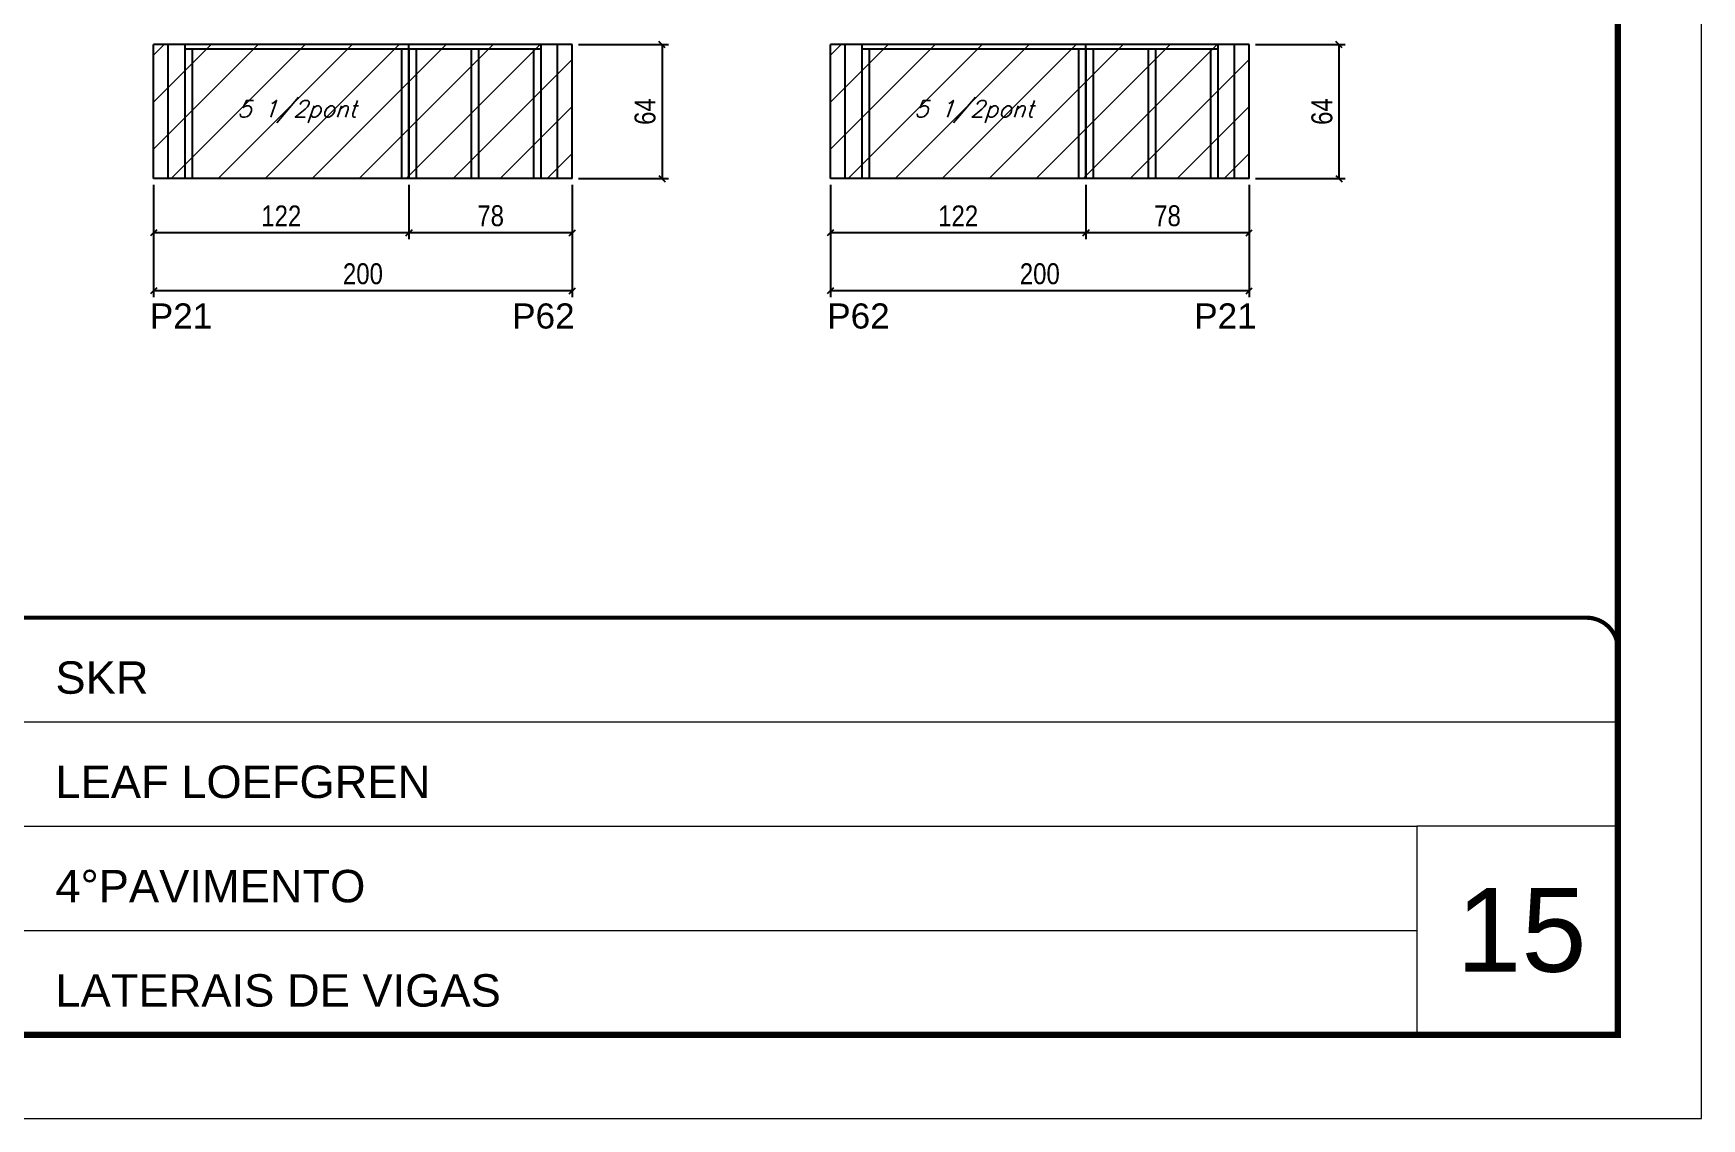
# Model space of a CAD drawing. Extents: x 3309 to 9563, y -2522 to 14608.
# Drawn here: x 7181 to 7978, y 10112 to 10630 of the extents above; entities that cross this region are included whole.
import ezdxf

# ---------------------------------------------------------------- set-up
doc = ezdxf.new("R2010")
doc.units = 0
doc.linetypes.add('CONTINUO', pattern=[0])
doc.linetypes.add('DASHED', pattern=[0.75, 0.5, -0.25])
for name, color, linetype in [('5', 5, 'Continuous'), ('COTA', 241, 'Continuous'), ('Painéis', 200, 'Continuous'), ('SARR_2.2x7', 40, 'Continuous'), ('SARR_3.5x7', 81, 'Continuous'), ('texto', 7, 'Continuous')]:
    doc.layers.add(name, color=color, linetype=linetype)
for name, color, linetype, lineweight in [('CARIMBO', 255, 'Continuous', 9), ('Folhas', 255, 'Continuous', 9), ('Hachura', 251, 'Continuous', 9), ('SARRAFO DE PRESSAO', 251, 'DASHED', 9)]:
    doc.layers.add(name, color=color, linetype=linetype, lineweight=lineweight)
doc.styles.add('ARIAL', font='arial.ttf')
doc.styles.add('COTA TECNICA', font='techl___.ttf', dxfattribs={"height": 10})
doc.styles.add('Romans', font='romans.shx')
doc.styles.get("Standard").update_dxf_attribs({"font": 'arial.ttf'})
doc.dimstyles.new('PAINEL', dxfattribs={"dimtxt": 10, "dimasz": 3, "dimexe": 3, "dimexo": 3, "dimgap": 3, "dimtad": 1, "dimdec": 1, "dimzin": 12, "dimdsep": 46, "dimtxsty": 'COTA TECNICA', "dimblk1": 'OBLIQUE', "dimblk2": 'OBLIQUE', "dimsah": 1, "dimcen": 0.9, "dimclrd": 4, "dimclre": 4, "dimclrt": 240, "dimadec": 1, "dimazin": 3, "dimtfac": 1, "dimtdec": 1, "dimtmove": 0, "dimatfit": 3, "dimfxl": 1, "dimtolj": 1, "dimtzin": 12, "dimarcsym": 0})

# ---------------------------------------------------------------- blocks, each defined once
blk = doc.blocks.new('9999999999')
at = {"color": 30, "linetype": 'CONTINUO'}
for p, q in [((98564.56, 34379.64), (99583.98, 34379.64)), ((98564.56, 34329.83), (99487.98, 34329.83)), ((99583.98, 34329.83), (99487.98, 34329.83)), ((99487.98, 34329.83), (99487.98, 34230.21)), ((98564.56, 34280.02), (99487.98, 34280.02))]:
    blk.add_line(p, q, dxfattribs=at)
at = {"color": 30, "linetype": 'CONTINUO', "const_width": 2}
blk.add_lwpolyline([(99583.98, 34230.21), (99583.98, 34414.45, 0.414214), (99568.98, 34429.45), (98228.98, 34429.45, 0.414214), (98213.98, 34414.45), (98213.98, 34245.21, 0.414214), (98228.98, 34230.21), (99583.98, 34230.21)], format="xyb", dxfattribs=at)
at = {"layer": 'Folhas'}
blk.add_lwpolyline([(98138.98, 34190.21), (99623.98, 34190.21), (99623.98, 35240.21), (98138.98, 35240.21)], close=True, dxfattribs=at)
at = {"layer": 'Folhas', "color": 30, "const_width": 3}
blk.add_lwpolyline([(98213.98, 34230.21), (99583.98, 34230.21), (99583.98, 35200.21), (98213.98, 35200.21)], close=True, dxfattribs=at)
at = {"color": 7, "linetype": 'Continuous', "ltscale": 5, "style": 'ARIAL'}
for s, height, p in [('SKR', 15.483, (98837.68, 34393.13)), ('LEAF LOEFGREN', 15.4829, (98837.68, 34343.32)), ('4°PAVIMENTO', 15.4829, (98837.68, 34293.51)), ('LATERAIS DE VIGAS', 15.4829, (98837.68, 34243.7))]:
    blk.add_text(s, height=height, dxfattribs=at).set_placement(p)
blk = doc.blocks.new('_Oblique')
at = {"color": 0, "linetype": 'ByBlock', "lineweight": -2}
blk.add_line((-0.5, -0.5), (0.5, 0.5), dxfattribs=at)
blk = doc.blocks.new('*D363')
at = {"layer": 'COTA', "color": 4, "linetype": 'ByBlock', "lineweight": -2, "transparency": 16777216}
for p, q in [((7360.44, 10558.12), (7360.44, 10532.2)), ((7438.44, 10558.12), (7438.44, 10532.2)), ((7438.44, 10535.2), (7360.44, 10535.2))]:
    blk.add_line(p, q, dxfattribs=at)
at = {"layer": 'Defpoints', "color": 0, "linetype": 'ByBlock', "transparency": 16777216}
for p in [(7360.44, 10561.12), (7438.44, 10561.12), (7360.44, 10535.2)]:
    blk.add_point(p, dxfattribs=at)
at = {"layer": 'COTA', "color": 4, "linetype": 'ByBlock', "lineweight": -2, "transparency": 16777216, "xscale": 3, "yscale": 3, "zscale": 3, "rotation": 180}
blk.add_blockref('_Oblique', (7360.44, 10535.2), dxfattribs=at)
at = {"layer": 'COTA', "color": 4, "linetype": 'ByBlock', "lineweight": -2, "transparency": 16777216, "xscale": 3, "yscale": 3, "zscale": 3}
blk.add_blockref('_Oblique', (7438.44, 10535.2), dxfattribs=at)
at = {"layer": 'COTA', "color": 240, "linetype": 'ByBlock', "transparency": 16777216, "insert": (7399.44, 10543.3), "char_height": 10, "attachment_point": 5, "style": 'COTA TECNICA'}
blk.add_mtext('\\A1;78', dxfattribs=at)
blk = doc.blocks.new('*D364')
at = {"layer": 'COTA', "color": 4, "linetype": 'ByBlock', "lineweight": -2, "transparency": 16777216}
for p, q in [((7238.44, 10558.12), (7238.44, 10532.2)), ((7360.44, 10558.12), (7360.44, 10532.2)), ((7360.44, 10535.2), (7238.44, 10535.2))]:
    blk.add_line(p, q, dxfattribs=at)
at = {"layer": 'Defpoints', "color": 0, "linetype": 'ByBlock', "transparency": 16777216}
for p in [(7238.44, 10561.12), (7360.44, 10561.12), (7238.44, 10535.2)]:
    blk.add_point(p, dxfattribs=at)
at = {"layer": 'COTA', "color": 4, "linetype": 'ByBlock', "lineweight": -2, "transparency": 16777216, "xscale": 3, "yscale": 3, "zscale": 3, "rotation": 180}
blk.add_blockref('_Oblique', (7238.44, 10535.2), dxfattribs=at)
at = {"layer": 'COTA', "color": 4, "linetype": 'ByBlock', "lineweight": -2, "transparency": 16777216, "xscale": 3, "yscale": 3, "zscale": 3}
blk.add_blockref('_Oblique', (7360.44, 10535.2), dxfattribs=at)
at = {"layer": 'COTA', "color": 240, "linetype": 'ByBlock', "transparency": 16777216, "insert": (7299.44, 10543.26), "char_height": 10, "attachment_point": 5, "style": 'COTA TECNICA'}
blk.add_mtext('\\A1;122', dxfattribs=at)
blk = doc.blocks.new('*D381')
at = {"layer": 'COTA', "color": 4, "linetype": 'ByBlock', "lineweight": -2, "transparency": 16777216}
for p, q in [((7238.44, 10558.12), (7238.44, 10504.49)), ((7438.44, 10558.12), (7438.44, 10504.49)), ((7438.44, 10507.49), (7238.44, 10507.49))]:
    blk.add_line(p, q, dxfattribs=at)
at = {"layer": 'Defpoints', "color": 0, "linetype": 'ByBlock', "transparency": 16777216}
for p in [(7238.44, 10561.12), (7438.44, 10561.12), (7238.44, 10507.49)]:
    blk.add_point(p, dxfattribs=at)
at = {"layer": 'COTA', "color": 4, "linetype": 'ByBlock', "lineweight": -2, "transparency": 16777216, "xscale": 3, "yscale": 3, "zscale": 3, "rotation": 180}
blk.add_blockref('_Oblique', (7238.44, 10507.49), dxfattribs=at)
at = {"layer": 'COTA', "color": 4, "linetype": 'ByBlock', "lineweight": -2, "transparency": 16777216, "xscale": 3, "yscale": 3, "zscale": 3}
blk.add_blockref('_Oblique', (7438.44, 10507.49), dxfattribs=at)
at = {"layer": 'COTA', "color": 240, "linetype": 'ByBlock', "transparency": 16777216, "insert": (7338.44, 10515.59), "char_height": 10, "attachment_point": 5, "style": 'COTA TECNICA'}
blk.add_mtext('\\A1;200', dxfattribs=at)
blk = doc.blocks.new('*D382')
at = {"layer": 'COTA', "color": 4, "lineweight": -2, "transparency": 16777216}
for p, q in [((7441.44, 10625.12), (7484.33, 10625.12)), ((7481.33, 10625.12), (7481.33, 10561.12)), ((7441.44, 10561.12), (7484.33, 10561.12))]:
    blk.add_line(p, q, dxfattribs=at)
at = {"layer": 'Defpoints', "color": 0, "transparency": 16777216}
for p in [(7438.44, 10625.12), (7438.44, 10561.12), (7481.33, 10561.12)]:
    blk.add_point(p, dxfattribs=at)
at = {"layer": 'COTA', "color": 4, "lineweight": -2, "transparency": 16777216, "xscale": 3, "yscale": 3, "zscale": 3}
for p, rotation in [((7481.33, 10625.12), 90), ((7481.33, 10561.12), 270)]:
    blk.add_blockref('_Oblique', p, dxfattribs=dict(at, rotation=rotation))
at = {"layer": 'COTA', "color": 240, "transparency": 16777216, "insert": (7473.23, 10593.12), "char_height": 10, "attachment_point": 5, "rotation": 90, "style": 'COTA TECNICA'}
blk.add_mtext('\\A1;64', dxfattribs=at)
blk = doc.blocks.new('*D370')
at = {"layer": 'COTA', "color": 4, "linetype": 'ByBlock', "lineweight": -2, "transparency": 16777216}
for p, q in [((7683.75, 10558.12), (7683.75, 10532.2)), ((7761.75, 10558.12), (7761.75, 10532.2)), ((7761.75, 10535.2), (7683.75, 10535.2))]:
    blk.add_line(p, q, dxfattribs=at)
at = {"layer": 'Defpoints', "color": 0, "linetype": 'ByBlock', "transparency": 16777216}
for p in [(7683.75, 10561.12), (7761.75, 10561.12), (7683.75, 10535.2)]:
    blk.add_point(p, dxfattribs=at)
at = {"layer": 'COTA', "color": 4, "linetype": 'ByBlock', "lineweight": -2, "transparency": 16777216, "xscale": 3, "yscale": 3, "zscale": 3, "rotation": 180}
blk.add_blockref('_Oblique', (7683.75, 10535.2), dxfattribs=at)
at = {"layer": 'COTA', "color": 4, "linetype": 'ByBlock', "lineweight": -2, "transparency": 16777216, "xscale": 3, "yscale": 3, "zscale": 3}
blk.add_blockref('_Oblique', (7761.75, 10535.2), dxfattribs=at)
at = {"layer": 'COTA', "color": 240, "linetype": 'ByBlock', "transparency": 16777216, "insert": (7722.75, 10543.3), "char_height": 10, "attachment_point": 5, "style": 'COTA TECNICA'}
blk.add_mtext('\\A1;78', dxfattribs=at)
blk = doc.blocks.new('*D371')
at = {"layer": 'COTA', "color": 4, "linetype": 'ByBlock', "lineweight": -2, "transparency": 16777216}
for p, q in [((7561.75, 10558.12), (7561.75, 10532.2)), ((7683.75, 10558.12), (7683.75, 10532.2)), ((7683.75, 10535.2), (7561.75, 10535.2))]:
    blk.add_line(p, q, dxfattribs=at)
at = {"layer": 'Defpoints', "color": 0, "linetype": 'ByBlock', "transparency": 16777216}
for p in [(7561.75, 10561.12), (7683.75, 10561.12), (7561.75, 10535.2)]:
    blk.add_point(p, dxfattribs=at)
at = {"layer": 'COTA', "color": 4, "linetype": 'ByBlock', "lineweight": -2, "transparency": 16777216, "xscale": 3, "yscale": 3, "zscale": 3, "rotation": 180}
blk.add_blockref('_Oblique', (7561.75, 10535.2), dxfattribs=at)
at = {"layer": 'COTA', "color": 4, "linetype": 'ByBlock', "lineweight": -2, "transparency": 16777216, "xscale": 3, "yscale": 3, "zscale": 3}
blk.add_blockref('_Oblique', (7683.75, 10535.2), dxfattribs=at)
at = {"layer": 'COTA', "color": 240, "linetype": 'ByBlock', "transparency": 16777216, "insert": (7622.75, 10543.26), "char_height": 10, "attachment_point": 5, "style": 'COTA TECNICA'}
blk.add_mtext('\\A1;122', dxfattribs=at)
blk = doc.blocks.new('*D383')
at = {"layer": 'COTA', "color": 4, "linetype": 'ByBlock', "lineweight": -2, "transparency": 16777216}
for p, q in [((7561.75, 10558.12), (7561.75, 10504.49)), ((7761.75, 10558.12), (7761.75, 10504.49)), ((7761.75, 10507.49), (7561.75, 10507.49))]:
    blk.add_line(p, q, dxfattribs=at)
at = {"layer": 'Defpoints', "color": 0, "linetype": 'ByBlock', "transparency": 16777216}
for p in [(7561.75, 10561.12), (7761.75, 10561.12), (7561.75, 10507.49)]:
    blk.add_point(p, dxfattribs=at)
at = {"layer": 'COTA', "color": 4, "linetype": 'ByBlock', "lineweight": -2, "transparency": 16777216, "xscale": 3, "yscale": 3, "zscale": 3, "rotation": 180}
blk.add_blockref('_Oblique', (7561.75, 10507.49), dxfattribs=at)
at = {"layer": 'COTA', "color": 4, "linetype": 'ByBlock', "lineweight": -2, "transparency": 16777216, "xscale": 3, "yscale": 3, "zscale": 3}
blk.add_blockref('_Oblique', (7761.75, 10507.49), dxfattribs=at)
at = {"layer": 'COTA', "color": 240, "linetype": 'ByBlock', "transparency": 16777216, "insert": (7661.75, 10515.59), "char_height": 10, "attachment_point": 5, "style": 'COTA TECNICA'}
blk.add_mtext('\\A1;200', dxfattribs=at)
blk = doc.blocks.new('*D384')
at = {"layer": 'COTA', "color": 4, "lineweight": -2, "transparency": 16777216}
for p, q in [((7764.75, 10625.12), (7807.65, 10625.12)), ((7804.65, 10625.12), (7804.65, 10561.12)), ((7764.75, 10561.12), (7807.65, 10561.12))]:
    blk.add_line(p, q, dxfattribs=at)
at = {"layer": 'Defpoints', "color": 0, "transparency": 16777216}
for p in [(7761.75, 10625.12), (7761.75, 10561.12), (7804.65, 10561.12)]:
    blk.add_point(p, dxfattribs=at)
at = {"layer": 'COTA', "color": 4, "lineweight": -2, "transparency": 16777216, "xscale": 3, "yscale": 3, "zscale": 3}
for p, rotation in [((7804.65, 10625.12), 90), ((7804.65, 10561.12), 270)]:
    blk.add_blockref('_Oblique', p, dxfattribs=dict(at, rotation=rotation))
at = {"layer": 'COTA', "color": 240, "transparency": 16777216, "insert": (7796.54, 10593.12), "char_height": 10, "attachment_point": 5, "rotation": 90, "style": 'COTA TECNICA'}
blk.add_mtext('\\A1;64', dxfattribs=at)

msp = doc.modelspace()

# ---------------------------------------------------------------- hatches: boundary and pattern name
at = {"layer": 'Hachura', "linetype": 'ByBlock'}
h = msp.add_hatch(dxfattribs=at)
h.set_pattern_fill('ANSI31', color=256, scale=5)
h.set_pattern_definition([(45, (225.086, -1197.79), (-11.22532, 11.22532), [])])
h.paths.add_polyline_path([(7360.44, 10625.12), (7238.44, 10625.12), (7238.44, 10561.12), (7360.44, 10561.12)])
h.paths.add_polyline_path([(7360.44, 10625.12), (7360.44, 10561.12), (7438.44, 10561.12), (7438.44, 10625.12)])
h = msp.add_hatch(dxfattribs=at)
h.set_pattern_fill('ANSI31', color=256, scale=5)
h.set_pattern_definition([(45, (548.403, -1197.79), (-11.22532, 11.22532), [])])
h.paths.add_polyline_path([(7683.75, 10625.12), (7561.75, 10625.12), (7561.75, 10561.12), (7683.75, 10561.12)])
h.paths.add_polyline_path([(7683.75, 10625.12), (7683.75, 10561.12), (7761.75, 10561.12), (7761.75, 10625.12)])

# ---------------------------------------------------------------- linework, layer by layer
at = {"layer": 'Painéis', "linetype": 'ByBlock'}
for p, q in [((7438.44, 10625.12), (7238.44, 10625.12)), ((7238.44, 10561.12), (7238.44, 10625.12)), ((7360.44, 10561.12), (7360.44, 10625.12)), ((7438.44, 10561.12), (7438.44, 10625.12)), ((7761.75, 10625.12), (7561.75, 10625.12)), ((7561.75, 10561.12), (7561.75, 10625.12)), ((7683.75, 10561.12), (7683.75, 10625.12)), ((7761.75, 10561.12), (7761.75, 10625.12)), ((7438.44, 10561.12), (7238.44, 10561.12)), ((7761.75, 10561.12), (7561.75, 10561.12))]:
    msp.add_line(p, q, dxfattribs=at)
at = {"layer": 'SARR_2.2x7', "linetype": 'Continuous'}
for p, q in [((7245.44, 10561.12), (7245.44, 10625.12)), ((7360.44, 10622.92), (7253.44, 10622.92)), ((7423.44, 10622.92), (7360.44, 10622.92)), ((7431.44, 10561.12), (7431.44, 10625.12)), ((7568.75, 10561.12), (7568.75, 10625.12)), ((7683.75, 10622.92), (7576.75, 10622.92)), ((7746.75, 10622.92), (7683.75, 10622.92)), ((7754.75, 10561.12), (7754.75, 10625.12))]:
    msp.add_line(p, q, dxfattribs=at)
at = {"layer": 'SARR_3.5x7'}
for p, q in [((7253.44, 10625.12), (7253.44, 10561.12)), ((7256.94, 10622.92), (7256.94, 10561.12)), ((7356.94, 10622.92), (7356.94, 10561.12)), ((7360.44, 10622.92), (7360.44, 10561.12)), ((7363.94, 10622.92), (7363.94, 10561.12)), ((7390.2, 10622.92), (7390.2, 10561.12)), ((7393.7, 10622.92), (7393.7, 10561.12)), ((7419.94, 10622.92), (7419.94, 10561.12)), ((7423.44, 10625.12), (7423.44, 10561.12)), ((7576.75, 10625.12), (7576.75, 10561.12)), ((7580.25, 10622.92), (7580.25, 10561.12)), ((7680.25, 10622.92), (7680.25, 10561.12)), ((7683.75, 10622.92), (7683.75, 10561.12)), ((7687.25, 10622.92), (7687.25, 10561.12)), ((7713.52, 10622.92), (7713.52, 10561.12)), ((7717.02, 10622.92), (7717.02, 10561.12)), ((7743.25, 10622.92), (7743.25, 10561.12)), ((7746.75, 10625.12), (7746.75, 10561.12))]:
    msp.add_line(p, q, dxfattribs=at)

# ---------------------------------------------------------------- block references
at = {"layer": 'SARRAFO DE PRESSAO', "color": 6, "linetype": 'ByBlock'}
msp.add_blockref('9999999999', (-91646.11, -24078.07), dxfattribs=at)

# ---------------------------------------------------------------- texts
at = {"layer": '5', "linetype": 'Continuous'}
for s, rotation, p in [('P21', 0.00004, (7236.64, 10489.48)), ('P62', 0.00004, (7409.73, 10489.48)), ('P62', 359.99996, (7560.22, 10489.48)), ('P21', 359.99996, (7735.51, 10489.48))]:
    msp.add_text(s, height=12, rotation=rotation, dxfattribs=at).set_placement(p)
at = {"layer": 'CARIMBO', "style": 'ARIAL'}
msp.add_text('15', height=40, dxfattribs=at).set_placement((7860.73, 10182.28))
at = {"layer": 'texto', "color": 2, "char_height": 8, "attachment_point": 5, "style": 'Romans'}
for insert in [(7306.94, 10593.12), (7630.25, 10593.12)]:
    msp.add_mtext('{\\Q19;\\C256;5 1/2pont}', dxfattribs=dict(at, insert=insert))

# ---------------------------------------------------------------- dimensions: what is measured, and where the dimension line sits
at = {"layer": 'COTA'}
for base, p1, p2, picture, middle in [((7481.33, 10561.12), (7438.44, 10625.12), (7438.44, 10561.12), '*D382', (7473.23, 10593.12)), ((7804.65, 10561.12), (7761.75, 10625.12), (7761.75, 10561.12), '*D384', (7796.54, 10593.12))]:
    dim = msp.add_linear_dim(base=base, p1=p1, p2=p2, angle=90, dimstyle='PAINEL', dxfattribs=at)
    dim.commit()
    dim.dimension.update_dxf_attribs({"geometry": picture, "text_midpoint": middle})
at = {"layer": 'COTA', "linetype": 'ByBlock'}
for base, p1, p2, picture, middle in [((7238.44, 10535.2), (7360.44, 10561.12), (7238.44, 10561.12), '*D364', (7299.44, 10543.26)), ((7561.75, 10535.2), (7683.75, 10561.12), (7561.75, 10561.12), '*D371', (7622.75, 10543.26))]:
    dim = msp.add_linear_dim(base=base, p1=p1, p2=p2, angle=180, dimstyle='PAINEL', override={"dimtmove": 1}, dxfattribs=at)
    dim.commit()
    dim.dimension.update_dxf_attribs({"geometry": picture, "text_midpoint": middle})
for base, p1, p2, picture, middle in [((7238.44, 10507.49), (7438.44, 10561.12), (7238.44, 10561.12), '*D381', (7338.44, 10515.59)), ((7360.44, 10535.2), (7438.44, 10561.12), (7360.44, 10561.12), '*D363', (7399.44, 10543.3)), ((7561.75, 10507.49), (7761.75, 10561.12), (7561.75, 10561.12), '*D383', (7661.75, 10515.59)), ((7683.75, 10535.2), (7761.75, 10561.12), (7683.75, 10561.12), '*D370', (7722.75, 10543.3))]:
    dim = msp.add_linear_dim(base=base, p1=p1, p2=p2, angle=180, dimstyle='PAINEL', dxfattribs=at)
    dim.commit()
    dim.dimension.update_dxf_attribs({"geometry": picture, "text_midpoint": middle})

doc.saveas('drawing.dxf')
